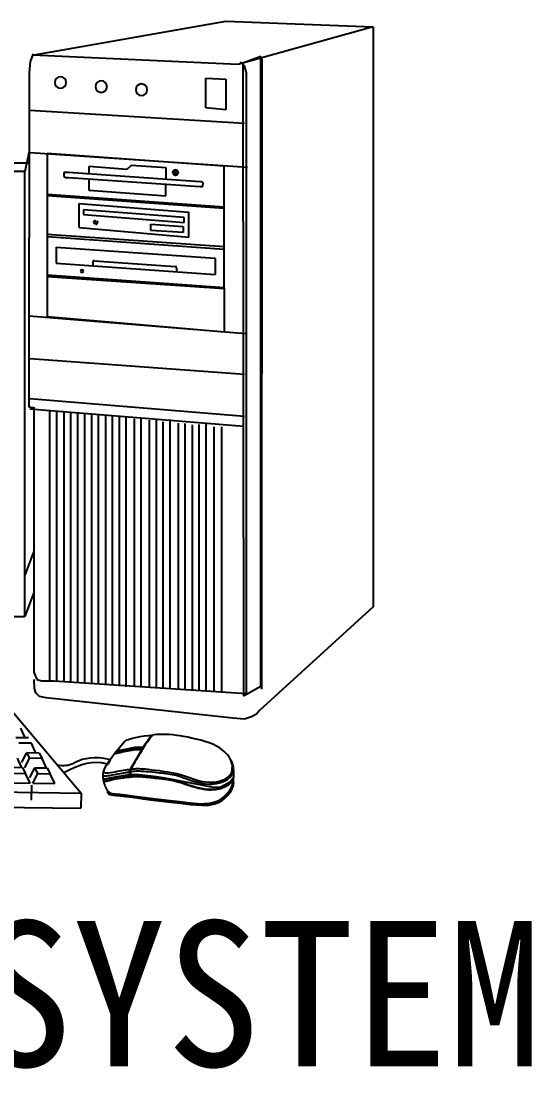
# Model space of a CAD drawing. Header units: millimetres. Extents: x 70 to 2494, y 28 to 562.
# Drawn here: x 268.35 to 278.89, y 258.27 to 280.17 of the extents above; entities that cross this region are included whole.
import ezdxf
from ezdxf.enums import TextEntityAlignment as Align

# ---------------------------------------------------------------- set-up
doc = ezdxf.new("R2010")
doc.units = ezdxf.units.MM
doc.layers.add('1$0$SEN', color=7, linetype='Continuous')
doc.styles.add('일람표$1$전력제어', font='')
doc.styles.get('일람표$1$전력제어').set_extended_font_data('GulimChe')

msp = doc.modelspace()

# ---------------------------------------------------------------- linework, layer by layer
at = {"color": 7}
for p, q in [((268.589, 279.471), (272.577, 280.171)), ((272.577, 280.171), (275.619, 280.052)), ((275.619, 280.052), (272.821, 279.28)), ((275.619, 280.052), (275.619, 268.075)), ((268.599, 279.496), (268.54, 279.34)), ((272.821, 279.28), (268.591, 279.473)), ((268.54, 279.34), (268.517, 279.102)), ((272.962, 279.251), (272.881, 279.325)), ((273.296, 279.444), (272.925, 279.303)), ((272.925, 279.303), (272.94, 266.242)), ((273, 279.102), (272.962, 279.251)), ((273.296, 266.442), (273.296, 279.444)), ((273.319, 279.392), (273.311, 266.375)), ((268.517, 279.102), (268.51, 272.29)), ((273, 266.286), (273, 279.102)), ((272.161, 278.383), (272.161, 278.998)), ((272.161, 278.998), (272.577, 278.976)), ((272.577, 278.976), (272.577, 278.338)), ((272.577, 278.338), (272.161, 278.383)), ((268.525, 278.331), (272.962, 278.063)), ((268.515, 277.479), (268.428, 277.07)), ((268.54, 277.462), (273.022, 277.158)), ((268.888, 277.44), (268.888, 276.572)), ((272.539, 277.18), (268.888, 277.44)), ((268.428, 277.07), (257.953, 277.07)), ((268.516, 277.242), (258.978, 277.242)), ((268.428, 267.878), (268.428, 277.07)), ((269.274, 277.047), (269.23, 277.047)), ((269.23, 277.047), (269.23, 276.995)), ((269.326, 277.047), (269.274, 277.047)), ((271.953, 276.861), (269.326, 277.047)), ((270.536, 277.106), (269.749, 277.173)), ((269.749, 277.173), (269.749, 277.017)), ((270.625, 277.188), (270.536, 277.106)), ((271.345, 277.143), (270.625, 277.188)), ((271.342, 276.904), (271.345, 277.143)), ((272.539, 276.312), (272.539, 277.18)), ((269.23, 276.995), (269.23, 276.965)), ((269.23, 276.965), (269.274, 276.943)), ((269.274, 276.943), (269.326, 276.943)), ((269.326, 276.943), (272.05, 276.757)), ((269.749, 276.914), (269.749, 276.683)), ((272.064, 276.854), (271.953, 276.861)), ((272.109, 276.832), (272.064, 276.854)), ((272.102, 276.757), (272.109, 276.832)), ((269.749, 276.683), (271.337, 276.564)), ((271.337, 276.564), (271.34, 276.806)), ((272.05, 276.757), (272.102, 276.757)), ((268.888, 276.594), (268.888, 275.726)), ((272.539, 276.334), (268.888, 276.594)), ((268.888, 276.572), (272.539, 276.312)), ((269.549, 275.911), (269.549, 276.409)), ((269.549, 276.409), (271.812, 276.229)), ((269.638, 276.274), (269.638, 276.178)), ((271.716, 276.118), (269.638, 276.274)), ((269.638, 276.178), (271.716, 276.015)), ((271.812, 275.712), (271.812, 276.229)), ((272.539, 275.466), (272.539, 276.334)), ((271.026, 275.851), (271.026, 275.977)), ((271.026, 275.977), (271.693, 275.933)), ((271.716, 276.015), (271.716, 276.118)), ((268.888, 275.77), (268.888, 274.902)), ((272.539, 275.511), (268.888, 275.77)), ((271.693, 275.807), (271.026, 275.851)), ((271.693, 275.933), (271.693, 275.807)), ((268.888, 275.726), (272.539, 275.466)), ((269.075, 275.508), (272.358, 275.275)), ((272.539, 274.65), (272.539, 275.511)), ((269.075, 275.175), (272.358, 274.942)), ((269.867, 275.226), (271.529, 275.108)), ((268.888, 274.924), (268.888, 274.071)), ((272.547, 274.665), (268.888, 274.924)), ((268.888, 274.902), (272.539, 274.65)), ((272.547, 273.759), (272.547, 274.665)), ((268.517, 274.086), (272.992, 273.722)), ((268.888, 274.071), (272.547, 273.759)), ((268.54, 273.203), (272.962, 272.884)), ((268.51, 272.29), (268.51, 272.208)), ((268.532, 272.379), (272.962, 272.015)), ((268.51, 272.208), (268.584, 272.193)), ((268.532, 272.164), (272.948, 271.808)), ((268.584, 272.193), (268.614, 272.201)), ((268.614, 272.201), (268.614, 266.732)), ((268.614, 269.229), (268.428, 268.731)), ((268.614, 268.377), (268.428, 267.878)), ((275.619, 268.075), (273.274, 265.938)), ((257.953, 267.878), (268.428, 267.878)), ((268.614, 266.732), (268.673, 266.576)), ((268.629, 266.39), (268.621, 266.576)), ((268.673, 266.576), (268.777, 266.553)), ((268.777, 266.553), (268.903, 266.553)), ((268.903, 266.553), (269.029, 266.553)), ((269.029, 266.553), (273, 266.286)), ((267.825, 266.327), (269.589, 264.231)), ((268.658, 266.301), (268.629, 266.39)), ((272.94, 266.242), (273.296, 266.442)), ((268.732, 266.227), (268.658, 266.301)), ((268.866, 266.197), (268.732, 266.227)), ((272.718, 265.782), (268.866, 266.197)), ((273.274, 265.938), (273.207, 265.863)), ((272.962, 265.759), (272.718, 265.782)), ((273.103, 265.804), (272.962, 265.759)), ((273.207, 265.863), (273.103, 265.804)), ((268.434, 265.374), (268.342, 265.575)), ((271.146, 265.439), (271.098, 265.433)), ((271.202, 265.441), (271.146, 265.439)), ((271.283, 265.443), (271.202, 265.441)), ((271.337, 265.443), (271.283, 265.443)), ((271.4, 265.439), (271.337, 265.443)), ((271.484, 265.432), (271.4, 265.439)), ((268.5, 265.373), (268.24, 265.376)), ((268.563, 265.261), (268.303, 265.264)), ((268.655, 265.059), (268.563, 265.261)), ((270.311, 265.089), (270.475, 265.287)), ((270.475, 265.287), (270.49, 265.3)), ((270.49, 265.3), (270.505, 265.312)), ((270.505, 265.312), (270.523, 265.323)), ((270.523, 265.323), (270.536, 265.329)), ((270.536, 265.329), (270.569, 265.34)), ((270.569, 265.34), (270.603, 265.351)), ((270.603, 265.351), (270.648, 265.363)), ((270.648, 265.363), (270.711, 265.378)), ((270.711, 265.378), (270.806, 265.399)), ((270.806, 265.399), (270.889, 265.413)), ((270.889, 265.413), (270.979, 265.423)), ((270.913, 265.243), (270.897, 265.219)), ((270.92, 265.233), (270.907, 265.212)), ((270.932, 265.271), (270.913, 265.243)), ((270.934, 265.253), (270.92, 265.233)), ((270.948, 265.294), (270.932, 265.271)), ((270.953, 265.28), (270.934, 265.253)), ((270.965, 265.319), (270.948, 265.294)), ((270.97, 265.305), (270.953, 265.28)), ((270.987, 265.348), (270.965, 265.319)), ((270.986, 265.327), (270.97, 265.305)), ((270.979, 265.423), (271.048, 265.428)), ((271.001, 265.348), (270.986, 265.327)), ((271.004, 265.373), (270.987, 265.348)), ((271.016, 265.369), (271.001, 265.348)), ((271.024, 265.398), (271.004, 265.373)), ((271.032, 265.391), (271.016, 265.369)), ((271.048, 265.428), (271.024, 265.398)), ((271.046, 265.407), (271.032, 265.391)), ((271.061, 265.429), (271.046, 265.407)), ((271.098, 265.433), (271.061, 265.429)), ((271.564, 265.422), (271.484, 265.432)), ((271.633, 265.414), (271.564, 265.422)), ((271.702, 265.402), (271.633, 265.414)), ((271.791, 265.384), (271.702, 265.402)), ((271.867, 265.368), (271.791, 265.384)), ((271.967, 265.345), (271.867, 265.368)), ((272.059, 265.323), (271.967, 265.345)), ((272.145, 265.299), (272.059, 265.323)), ((272.232, 265.269), (272.145, 265.299)), ((272.305, 265.243), (272.232, 265.269)), ((272.384, 265.204), (272.305, 265.243)), ((268.364, 264.863), (268.461, 265.062)), ((268.461, 265.062), (268.524, 264.95)), ((268.721, 265.058), (268.461, 265.062)), ((268.721, 265.058), (268.784, 264.946)), ((270.226, 264.976), (270.267, 265.027)), ((270.267, 265.027), (270.302, 265.077)), ((270.319, 265.079), (270.301, 265.059)), ((270.301, 265.059), (270.313, 265.054)), ((270.302, 265.077), (270.344, 265.089)), ((270.329, 265.066), (270.303, 265.059)), ((270.303, 265.059), (270.308, 265.048)), ((270.308, 265.048), (270.355, 265.062)), ((270.385, 265.11), (270.311, 265.089)), ((270.313, 265.054), (270.456, 265.095)), ((270.332, 265.08), (270.319, 265.079)), ((270.363, 265.074), (270.329, 265.066)), ((270.37, 265.091), (270.332, 265.08)), ((270.344, 265.089), (270.385, 265.1)), ((270.355, 265.062), (270.397, 265.073)), ((270.384, 265.08), (270.363, 265.074)), ((270.41, 265.101), (270.37, 265.091)), ((270.415, 265.088), (270.384, 265.08)), ((270.423, 265.118), (270.385, 265.11)), ((270.385, 265.1), (270.424, 265.109)), ((270.397, 265.073), (270.439, 265.083)), ((270.448, 265.109), (270.41, 265.101)), ((270.454, 265.097), (270.415, 265.088)), ((270.456, 265.125), (270.423, 265.118)), ((270.424, 265.109), (270.456, 265.115)), ((270.439, 265.083), (270.477, 265.09)), ((270.496, 265.121), (270.448, 265.109)), ((270.499, 265.107), (270.454, 265.097)), ((270.498, 265.135), (270.456, 265.125)), ((270.456, 265.095), (270.618, 265.125)), ((270.456, 265.115), (270.487, 265.122)), ((270.477, 265.09), (270.515, 265.1)), ((270.487, 265.122), (270.517, 265.129)), ((270.547, 265.13), (270.496, 265.121)), ((270.531, 265.141), (270.498, 265.135)), ((270.533, 265.113), (270.499, 265.107)), ((270.515, 265.1), (270.561, 265.106)), ((270.517, 265.129), (270.547, 265.135)), ((270.564, 265.148), (270.531, 265.141)), ((270.573, 265.122), (270.533, 265.113)), ((270.547, 265.135), (270.58, 265.141)), ((270.589, 265.137), (270.547, 265.13)), ((270.561, 265.106), (270.597, 265.113)), ((270.597, 265.155), (270.564, 265.148)), ((270.612, 265.129), (270.573, 265.122)), ((270.58, 265.141), (270.618, 265.148)), ((270.619, 265.143), (270.589, 265.137)), ((270.628, 265.161), (270.597, 265.155)), ((270.597, 265.113), (270.637, 265.121)), ((270.645, 265.133), (270.612, 265.129)), ((270.618, 265.148), (270.656, 265.154)), ((270.618, 265.125), (270.7, 265.133)), ((270.67, 265.15), (270.619, 265.143)), ((270.667, 265.166), (270.628, 265.161)), ((270.637, 265.121), (270.673, 265.125)), ((270.677, 265.137), (270.645, 265.133)), ((270.656, 265.154), (270.695, 265.158)), ((270.701, 265.17), (270.667, 265.166)), ((270.862, 265.165), (270.67, 264.839)), ((270.705, 265.154), (270.67, 265.15)), ((270.673, 265.125), (270.704, 265.129)), ((270.706, 265.139), (270.677, 265.137)), ((270.695, 265.158), (270.729, 265.162)), ((270.7, 265.133), (270.779, 265.136)), ((270.739, 265.174), (270.701, 265.17)), ((270.704, 265.129), (270.738, 265.131)), ((270.745, 265.157), (270.705, 265.154)), ((270.738, 265.141), (270.706, 265.139)), ((270.729, 265.162), (270.766, 265.165)), ((270.775, 265.142), (270.738, 265.141)), ((270.738, 265.131), (270.772, 265.131)), ((270.77, 265.176), (270.739, 265.174)), ((270.789, 265.159), (270.745, 265.157)), ((270.766, 265.165), (270.8, 265.166)), ((270.799, 265.177), (270.77, 265.176)), ((270.781, 265.009), (270.771, 264.992)), ((270.772, 265.131), (270.803, 265.129)), ((270.803, 265.141), (270.775, 265.142)), ((270.779, 265.136), (270.803, 265.137)), ((270.792, 265.027), (270.781, 265.009)), ((270.819, 265.16), (270.789, 265.159)), ((270.806, 265.049), (270.792, 265.027)), ((270.832, 265.176), (270.799, 265.177)), ((270.8, 265.166), (270.834, 265.166)), ((270.818, 265.162), (270.803, 265.141)), ((270.803, 265.137), (270.819, 265.16)), ((270.803, 265.129), (270.821, 265.151)), ((270.817, 265.067), (270.806, 265.049)), ((270.826, 265.084), (270.817, 265.067)), ((270.821, 265.151), (270.818, 265.162)), ((270.836, 265.101), (270.826, 265.084)), ((270.855, 265.177), (270.832, 265.176)), ((270.834, 265.166), (270.862, 265.165)), ((270.846, 265.117), (270.836, 265.101)), ((270.857, 265.135), (270.846, 265.117)), ((270.869, 265.176), (270.855, 265.177)), ((270.865, 265.149), (270.857, 265.135)), ((270.874, 265.163), (270.865, 265.149)), ((270.881, 265.198), (270.869, 265.176)), ((270.886, 265.181), (270.874, 265.163)), ((270.897, 265.219), (270.881, 265.198)), ((270.898, 265.199), (270.886, 265.181)), ((270.907, 265.212), (270.898, 265.199)), ((272.438, 265.171), (272.384, 265.204)), ((272.497, 265.132), (272.438, 265.171)), ((272.542, 265.092), (272.497, 265.132)), ((272.579, 265.056), (272.542, 265.092)), ((272.616, 265.017), (272.579, 265.056)), ((272.651, 264.968), (272.616, 265.017)), ((268.366, 264.752), (268.274, 264.953)), ((268.427, 264.751), (268.524, 264.95)), ((268.784, 264.946), (268.524, 264.95)), ((268.876, 264.745), (268.784, 264.946)), ((269.514, 264.887), (269.437, 264.851)), ((269.46, 264.764), (269.604, 264.82)), ((269.614, 264.923), (269.514, 264.887)), ((269.604, 264.82), (269.711, 264.85)), ((269.688, 264.938), (269.614, 264.923)), ((269.784, 264.951), (269.688, 264.938)), ((269.711, 264.85), (269.802, 264.861)), ((269.864, 264.957), (269.784, 264.951)), ((269.802, 264.861), (269.914, 264.868)), ((269.965, 264.957), (269.864, 264.957)), ((269.914, 264.868), (270.001, 264.861)), ((270.064, 264.947), (269.965, 264.957)), ((270.001, 264.861), (270.105, 264.842)), ((270.197, 264.916), (270.064, 264.947)), ((270.079, 264.746), (270.116, 264.807)), ((270.105, 264.842), (270.146, 264.827)), ((270.116, 264.807), (270.154, 264.87)), ((270.146, 264.827), (270.197, 264.916)), ((270.154, 264.87), (270.189, 264.924)), ((270.189, 264.924), (270.226, 264.976)), ((270.646, 264.795), (270.632, 264.77)), ((270.658, 264.817), (270.646, 264.795)), ((270.656, 264.795), (270.646, 264.776)), ((270.665, 264.81), (270.656, 264.795)), ((270.67, 264.839), (270.658, 264.817)), ((270.673, 264.827), (270.665, 264.81)), ((270.682, 264.841), (270.673, 264.827)), ((270.691, 264.858), (270.682, 264.841)), ((270.699, 264.874), (270.691, 264.858)), ((270.708, 264.888), (270.699, 264.874)), ((270.72, 264.905), (270.708, 264.888)), ((270.73, 264.924), (270.72, 264.905)), ((270.742, 264.943), (270.73, 264.924)), ((270.752, 264.961), (270.742, 264.943)), ((270.761, 264.977), (270.752, 264.961)), ((270.771, 264.992), (270.761, 264.977)), ((272.678, 264.914), (272.651, 264.968)), ((272.699, 264.851), (272.678, 264.914)), ((272.693, 264.884), (272.679, 264.918)), ((272.697, 264.885), (272.685, 264.914)), ((272.704, 264.853), (272.693, 264.884)), ((272.713, 264.842), (272.697, 264.885)), ((272.711, 264.788), (272.699, 264.851)), ((272.714, 264.82), (272.704, 264.853)), ((272.71, 264.737), (272.711, 264.788)), ((272.725, 264.803), (272.713, 264.842)), ((272.72, 264.786), (272.714, 264.82)), ((272.724, 264.758), (272.72, 264.786)), ((272.732, 264.766), (272.725, 264.803)), ((268.38, 264.752), (267.408, 264.765)), ((267.674, 264.65), (268.443, 264.639)), ((268.38, 264.752), (268.443, 264.639)), ((268.535, 264.438), (268.443, 264.639)), ((268.533, 264.549), (268.63, 264.748)), ((268.596, 264.437), (268.693, 264.636)), ((268.63, 264.748), (268.693, 264.636)), ((268.89, 264.745), (268.63, 264.748)), ((268.693, 264.636), (268.953, 264.632)), ((268.89, 264.745), (268.953, 264.632)), ((269.045, 264.431), (268.953, 264.632)), ((269.249, 264.667), (269.332, 264.703)), ((269.332, 264.703), (269.46, 264.764)), ((270.039, 264.607), (270.038, 264.584)), ((270.038, 264.584), (270.039, 264.561)), ((270.041, 264.633), (270.039, 264.622)), ((270.041, 264.629), (270.039, 264.607)), ((270.039, 264.622), (270.039, 264.613)), ((270.039, 264.613), (270.046, 264.602)), ((270.046, 264.654), (270.041, 264.629)), ((270.043, 264.646), (270.041, 264.633)), ((270.046, 264.658), (270.043, 264.646)), ((270.054, 264.677), (270.046, 264.654)), ((270.046, 264.602), (270.053, 264.595)), ((270.05, 264.67), (270.079, 264.746)), ((270.055, 264.659), (270.05, 264.67)), ((270.053, 264.595), (270.069, 264.588)), ((270.07, 264.65), (270.055, 264.659)), ((270.069, 264.588), (270.091, 264.586)), ((270.091, 264.646), (270.07, 264.65)), ((270.118, 264.644), (270.091, 264.646)), ((270.091, 264.586), (270.115, 264.587)), ((270.115, 264.587), (270.148, 264.592)), ((270.149, 264.646), (270.118, 264.644)), ((270.148, 264.592), (270.185, 264.598)), ((270.194, 264.652), (270.149, 264.646)), ((270.185, 264.598), (270.23, 264.607)), ((270.242, 264.66), (270.194, 264.652)), ((270.23, 264.607), (270.275, 264.615)), ((270.289, 264.667), (270.242, 264.66)), ((270.275, 264.615), (270.317, 264.623)), ((270.538, 264.603), (270.285, 264.562)), ((270.336, 264.675), (270.289, 264.667)), ((270.317, 264.623), (270.356, 264.63)), ((270.378, 264.682), (270.336, 264.675)), ((270.356, 264.63), (270.395, 264.636)), ((270.421, 264.689), (270.378, 264.682)), ((270.395, 264.636), (270.435, 264.642)), ((270.466, 264.697), (270.421, 264.689)), ((270.435, 264.642), (270.47, 264.649)), ((270.504, 264.704), (270.466, 264.697)), ((270.468, 264.561), (270.505, 264.565)), ((270.47, 264.649), (270.501, 264.656)), ((270.501, 264.656), (270.522, 264.659)), ((270.537, 264.71), (270.504, 264.704)), ((270.505, 264.565), (270.526, 264.567)), ((270.522, 264.659), (270.542, 264.663)), ((270.526, 264.567), (270.544, 264.569)), ((270.57, 264.715), (270.537, 264.71)), ((270.729, 264.613), (270.538, 264.603)), ((270.542, 264.663), (270.562, 264.666)), ((270.544, 264.569), (270.561, 264.571)), ((270.56, 264.561), (270.589, 264.563)), ((270.561, 264.571), (270.581, 264.573)), ((270.562, 264.666), (270.577, 264.669)), ((270.606, 264.72), (270.57, 264.715)), ((270.577, 264.669), (270.592, 264.67)), ((270.581, 264.573), (270.605, 264.574)), ((270.589, 264.563), (270.615, 264.566)), ((270.592, 264.676), (270.593, 264.692)), ((270.592, 264.67), (270.593, 264.681)), ((270.593, 264.659), (270.592, 264.676)), ((270.593, 264.692), (270.599, 264.709)), ((270.593, 264.681), (270.595, 264.691)), ((270.594, 264.641), (270.593, 264.659)), ((270.596, 264.623), (270.594, 264.641)), ((270.595, 264.691), (270.598, 264.701)), ((270.601, 264.595), (270.596, 264.623)), ((270.598, 264.701), (270.609, 264.726)), ((270.599, 264.709), (270.609, 264.727)), ((270.605, 264.574), (270.601, 264.595)), ((270.607, 264.687), (270.605, 264.673)), ((270.605, 264.673), (270.666, 264.683)), ((270.61, 264.729), (270.606, 264.72)), ((270.607, 264.684), (270.606, 264.668)), ((270.606, 264.668), (270.606, 264.656)), ((270.606, 264.656), (270.607, 264.637)), ((270.612, 264.702), (270.607, 264.684)), ((270.611, 264.701), (270.607, 264.687)), ((270.607, 264.637), (270.61, 264.614)), ((270.618, 264.744), (270.61, 264.729)), ((270.61, 264.614), (270.614, 264.592)), ((270.614, 264.713), (270.611, 264.701)), ((270.617, 264.718), (270.612, 264.702)), ((270.614, 264.592), (270.618, 264.573)), ((270.615, 264.566), (270.646, 264.568)), ((270.632, 264.77), (270.618, 264.744)), ((270.627, 264.741), (270.618, 264.724)), ((270.618, 264.724), (270.648, 264.73)), ((270.618, 264.573), (270.634, 264.575)), ((270.636, 264.757), (270.627, 264.741)), ((270.634, 264.575), (270.653, 264.578)), ((270.646, 264.776), (270.636, 264.757)), ((270.646, 264.568), (270.676, 264.571)), ((270.648, 264.73), (270.68, 264.734)), ((270.653, 264.578), (270.672, 264.579)), ((270.666, 264.683), (270.699, 264.687)), ((270.672, 264.579), (270.689, 264.58)), ((270.676, 264.571), (270.704, 264.573)), ((270.68, 264.734), (270.703, 264.736)), ((270.689, 264.58), (270.707, 264.582)), ((270.699, 264.687), (270.73, 264.688)), ((270.703, 264.736), (270.726, 264.737)), ((270.704, 264.573), (270.729, 264.575)), ((270.707, 264.582), (270.723, 264.583)), ((270.723, 264.583), (270.75, 264.583)), ((270.726, 264.737), (270.756, 264.738)), ((271.144, 264.568), (270.729, 264.613)), ((270.729, 264.575), (270.75, 264.574)), ((270.73, 264.688), (270.768, 264.689)), ((270.75, 264.583), (270.804, 264.581)), ((270.75, 264.574), (270.774, 264.575)), ((270.756, 264.738), (270.787, 264.737)), ((270.768, 264.689), (270.797, 264.688)), ((270.774, 264.575), (270.798, 264.574)), ((270.787, 264.737), (270.815, 264.735)), ((270.797, 264.688), (270.825, 264.686)), ((270.798, 264.574), (270.816, 264.573)), ((270.804, 264.581), (270.863, 264.578)), ((270.815, 264.735), (270.843, 264.734)), ((270.816, 264.573), (270.831, 264.572)), ((270.825, 264.686), (270.883, 264.684)), ((270.831, 264.572), (270.848, 264.571)), ((270.843, 264.734), (270.867, 264.732)), ((270.848, 264.571), (270.865, 264.57)), ((270.863, 264.578), (270.917, 264.575)), ((270.865, 264.57), (270.884, 264.568)), ((270.867, 264.732), (270.911, 264.73)), ((270.883, 264.684), (270.929, 264.68)), ((270.884, 264.568), (270.904, 264.567)), ((270.904, 264.567), (270.924, 264.564)), ((270.911, 264.73), (270.969, 264.725)), ((270.917, 264.575), (270.978, 264.569)), ((270.924, 264.564), (270.941, 264.563)), ((270.929, 264.68), (270.992, 264.676)), ((270.941, 264.563), (270.959, 264.561)), ((270.969, 264.725), (271.041, 264.714)), ((270.978, 264.569), (271.023, 264.563)), ((270.992, 264.676), (271.052, 264.669)), ((271.023, 264.563), (271.07, 264.558)), ((271.041, 264.714), (271.119, 264.706)), ((271.052, 264.669), (271.11, 264.662)), ((271.11, 264.662), (271.162, 264.657)), ((271.119, 264.706), (271.209, 264.695)), ((271.36, 264.536), (271.144, 264.568)), ((271.162, 264.657), (271.209, 264.651)), ((271.209, 264.695), (271.299, 264.68)), ((271.209, 264.651), (271.24, 264.648)), ((271.24, 264.648), (271.337, 264.633)), ((271.299, 264.68), (271.375, 264.668)), ((271.337, 264.633), (271.43, 264.62)), ((271.375, 264.668), (271.451, 264.657)), ((271.43, 264.62), (271.511, 264.606)), ((271.451, 264.657), (271.521, 264.645)), ((271.509, 264.607), (271.574, 264.592)), ((271.521, 264.645), (271.591, 264.628)), ((271.574, 264.592), (271.64, 264.572)), ((271.591, 264.628), (271.663, 264.607)), ((271.64, 264.572), (271.691, 264.555)), ((271.663, 264.607), (271.763, 264.575)), ((271.763, 264.575), (271.844, 264.544)), ((272.595, 264.544), (272.62, 264.563)), ((272.617, 264.522), (272.664, 264.563)), ((272.62, 264.563), (272.645, 264.585)), ((272.645, 264.585), (272.665, 264.608)), ((272.664, 264.563), (272.69, 264.597)), ((272.665, 264.608), (272.68, 264.63)), ((272.68, 264.63), (272.691, 264.652)), ((272.69, 264.597), (272.705, 264.627)), ((272.691, 264.652), (272.701, 264.679)), ((272.701, 264.679), (272.708, 264.707)), ((272.705, 264.627), (272.714, 264.652)), ((272.708, 264.707), (272.71, 264.737)), ((272.714, 264.652), (272.72, 264.679)), ((272.72, 264.679), (272.724, 264.708)), ((272.725, 264.735), (272.724, 264.758)), ((272.724, 264.708), (272.725, 264.735)), ((272.737, 264.72), (272.732, 264.766)), ((272.736, 264.551), (272.739, 264.571)), ((272.739, 264.681), (272.737, 264.72)), ((272.742, 264.634), (272.739, 264.681)), ((272.739, 264.571), (272.741, 264.591)), ((272.741, 264.591), (272.742, 264.634)), ((257.363, 264.398), (269.589, 264.231)), ((267.577, 264.451), (268.535, 264.438)), ((268.563, 264.398), (268.559, 264.085)), ((268.596, 264.437), (269.045, 264.431)), ((270.039, 264.561), (270.04, 264.544)), ((270.04, 264.544), (270.046, 264.523)), ((270.069, 264.52), (270.043, 264.534)), ((270.043, 264.534), (270.046, 264.51)), ((270.044, 264.532), (270.047, 264.504)), ((270.046, 264.523), (270.053, 264.51)), ((270.046, 264.51), (270.055, 264.495)), ((270.047, 264.504), (270.054, 264.475)), ((270.053, 264.51), (270.06, 264.502)), ((270.054, 264.475), (270.059, 264.449)), ((270.055, 264.495), (270.065, 264.486)), ((270.059, 264.449), (270.068, 264.421)), ((270.06, 264.502), (270.07, 264.495)), ((270.065, 264.486), (270.078, 264.481)), ((270.068, 264.421), (270.077, 264.396)), ((270.285, 264.562), (270.069, 264.52)), ((270.07, 264.495), (270.079, 264.492)), ((270.077, 264.396), (270.086, 264.37)), ((270.078, 264.481), (270.09, 264.48)), ((270.079, 264.492), (270.094, 264.489)), ((270.086, 264.37), (270.099, 264.338)), ((270.09, 264.48), (270.102, 264.48)), ((270.094, 264.489), (270.116, 264.49)), ((270.102, 264.48), (270.112, 264.48)), ((270.112, 264.48), (270.125, 264.482)), ((270.116, 264.49), (270.15, 264.5)), ((270.125, 264.482), (270.139, 264.487)), ((270.139, 264.487), (270.154, 264.49)), ((270.15, 264.5), (270.186, 264.509)), ((270.154, 264.49), (270.173, 264.495)), ((270.173, 264.495), (270.195, 264.501)), ((270.186, 264.509), (270.231, 264.52)), ((270.195, 264.501), (270.214, 264.506)), ((270.214, 264.506), (270.235, 264.512)), ((270.231, 264.52), (270.276, 264.529)), ((270.235, 264.512), (270.255, 264.516)), ((270.255, 264.516), (270.27, 264.52)), ((270.27, 264.52), (270.285, 264.523)), ((270.276, 264.529), (270.311, 264.536)), ((270.285, 264.523), (270.302, 264.526)), ((270.302, 264.526), (270.325, 264.53)), ((270.311, 264.536), (270.349, 264.542)), ((270.325, 264.53), (270.352, 264.534)), ((270.349, 264.542), (270.391, 264.55)), ((270.352, 264.534), (270.379, 264.537)), ((270.379, 264.537), (270.409, 264.543)), ((270.391, 264.55), (270.431, 264.555)), ((270.409, 264.543), (270.437, 264.547)), ((270.431, 264.555), (270.468, 264.561)), ((270.437, 264.547), (270.467, 264.55)), ((270.467, 264.55), (270.498, 264.554)), ((270.498, 264.554), (270.531, 264.558)), ((270.531, 264.558), (270.56, 264.561)), ((270.959, 264.561), (270.982, 264.558)), ((270.982, 264.558), (271.005, 264.556)), ((271.005, 264.556), (271.026, 264.554)), ((271.026, 264.554), (271.05, 264.552)), ((271.05, 264.552), (271.075, 264.549)), ((271.07, 264.558), (271.119, 264.552)), ((271.075, 264.549), (271.098, 264.546)), ((271.098, 264.546), (271.119, 264.543)), ((271.119, 264.552), (271.159, 264.547)), ((271.119, 264.543), (271.149, 264.54)), ((271.149, 264.54), (271.169, 264.537)), ((271.159, 264.547), (271.212, 264.539)), ((271.169, 264.537), (271.197, 264.535)), ((271.197, 264.535), (271.222, 264.53)), ((271.212, 264.539), (271.258, 264.534)), ((271.222, 264.53), (271.253, 264.527)), ((271.253, 264.527), (271.283, 264.523)), ((271.258, 264.534), (271.314, 264.526)), ((271.283, 264.523), (271.312, 264.519)), ((271.312, 264.519), (271.334, 264.517)), ((271.314, 264.526), (271.398, 264.515)), ((271.334, 264.517), (271.356, 264.513)), ((271.356, 264.513), (271.384, 264.509)), ((272.324, 264.344), (271.36, 264.536)), ((271.384, 264.509), (271.409, 264.505)), ((271.398, 264.515), (271.485, 264.5)), ((271.409, 264.505), (271.438, 264.5)), ((271.438, 264.5), (271.462, 264.496)), ((271.462, 264.496), (271.486, 264.491)), ((271.485, 264.5), (271.56, 264.481)), ((271.486, 264.491), (271.509, 264.484)), ((271.509, 264.484), (271.529, 264.48)), ((271.529, 264.48), (271.547, 264.475)), ((271.547, 264.475), (271.564, 264.471)), ((271.56, 264.481), (271.63, 264.462)), ((271.564, 264.471), (271.582, 264.467)), ((271.582, 264.467), (271.598, 264.462)), ((271.598, 264.462), (271.613, 264.459)), ((271.613, 264.459), (271.63, 264.454)), ((271.63, 264.462), (271.704, 264.437)), ((271.63, 264.454), (271.647, 264.449)), ((271.647, 264.449), (271.661, 264.443)), ((271.661, 264.443), (271.682, 264.436)), ((271.682, 264.436), (271.703, 264.429)), ((271.691, 264.555), (271.75, 264.534)), ((271.703, 264.429), (271.724, 264.422)), ((271.704, 264.437), (271.759, 264.42)), ((271.724, 264.422), (271.753, 264.412)), ((271.75, 264.534), (271.86, 264.494)), ((271.753, 264.412), (271.776, 264.405)), ((271.759, 264.42), (271.807, 264.403)), ((271.776, 264.405), (271.808, 264.392)), ((271.807, 264.403), (271.858, 264.388)), ((271.808, 264.392), (271.845, 264.381)), ((271.844, 264.544), (271.924, 264.517)), ((271.845, 264.381), (271.887, 264.369)), ((271.858, 264.388), (271.904, 264.374)), ((271.86, 264.494), (271.956, 264.465)), ((271.887, 264.369), (271.926, 264.358)), ((271.904, 264.374), (271.942, 264.363)), ((271.924, 264.517), (272.002, 264.494)), ((271.926, 264.358), (271.97, 264.347)), ((271.942, 264.363), (271.966, 264.357)), ((271.956, 264.465), (272.072, 264.435)), ((271.966, 264.357), (272.032, 264.34)), ((271.97, 264.347), (272.009, 264.336)), ((272.002, 264.494), (272.096, 264.471)), ((272.072, 264.435), (272.155, 264.421)), ((272.096, 264.471), (272.166, 264.463)), ((272.155, 264.421), (272.228, 264.417)), ((272.166, 264.463), (272.249, 264.456)), ((272.228, 264.417), (272.282, 264.419)), ((272.249, 264.456), (272.335, 264.458)), ((272.282, 264.419), (272.33, 264.422)), ((272.474, 264.356), (272.324, 264.344)), ((272.33, 264.422), (272.384, 264.431)), ((272.335, 264.458), (272.419, 264.472)), ((272.384, 264.431), (272.443, 264.443)), ((272.419, 264.472), (272.483, 264.489)), ((272.443, 264.442), (272.492, 264.456)), ((272.465, 264.337), (272.495, 264.346)), ((272.676, 264.463), (272.474, 264.356)), ((272.483, 264.489), (272.539, 264.512)), ((272.492, 264.456), (272.526, 264.47)), ((272.495, 264.346), (272.525, 264.358)), ((272.504, 264.34), (272.536, 264.352)), ((272.525, 264.358), (272.556, 264.372)), ((272.526, 264.47), (272.558, 264.486)), ((272.536, 264.352), (272.569, 264.366)), ((272.539, 264.512), (272.57, 264.529)), ((272.556, 264.372), (272.585, 264.385)), ((272.558, 264.486), (272.584, 264.499)), ((272.569, 264.366), (272.598, 264.381)), ((272.57, 264.529), (272.595, 264.544)), ((272.584, 264.499), (272.617, 264.522)), ((272.585, 264.385), (272.616, 264.403)), ((272.598, 264.381), (272.619, 264.395)), ((272.616, 264.403), (272.637, 264.417)), ((272.619, 264.395), (272.643, 264.41)), ((272.637, 264.417), (272.674, 264.443)), ((272.643, 264.41), (272.668, 264.428)), ((272.668, 264.428), (272.689, 264.444)), ((272.674, 264.443), (272.695, 264.463)), ((272.737, 264.555), (272.676, 264.463)), ((272.682, 264.329), (272.698, 264.362)), ((272.689, 264.444), (272.708, 264.463)), ((272.695, 264.463), (272.707, 264.477)), ((272.698, 264.362), (272.715, 264.404)), ((272.707, 264.477), (272.717, 264.493)), ((272.708, 264.463), (272.72, 264.487)), ((272.71, 264.329), (272.726, 264.37)), ((272.715, 264.404), (272.723, 264.439)), ((272.717, 264.493), (272.723, 264.506)), ((272.72, 264.487), (272.73, 264.51)), ((272.723, 264.506), (272.731, 264.527)), ((272.723, 264.439), (272.731, 264.479)), ((272.736, 264.483), (272.724, 264.526)), ((272.726, 264.37), (272.734, 264.405)), ((272.73, 264.51), (272.736, 264.534)), ((272.731, 264.527), (272.736, 264.551)), ((272.731, 264.479), (272.735, 264.52)), ((272.734, 264.405), (272.739, 264.445)), ((272.735, 264.52), (272.737, 264.559)), ((272.736, 264.534), (272.737, 264.555)), ((272.739, 264.445), (272.736, 264.483)), ((269.589, 264.231), (269.585, 263.918)), ((270.099, 264.338), (270.127, 264.288)), ((270.127, 264.288), (270.147, 264.263)), ((270.136, 264.276), (270.135, 264.248)), ((270.135, 264.248), (270.142, 264.232)), ((270.142, 264.232), (270.157, 264.217)), ((270.147, 264.263), (270.172, 264.244)), ((270.157, 264.217), (270.182, 264.204)), ((270.172, 264.244), (270.205, 264.23)), ((270.182, 264.204), (270.216, 264.197)), ((270.205, 264.23), (270.23, 264.225)), ((270.216, 264.197), (270.258, 264.19)), ((270.23, 264.225), (270.3, 264.216)), ((270.258, 264.19), (270.311, 264.182)), ((270.3, 264.216), (270.387, 264.207)), ((270.311, 264.182), (270.398, 264.174)), ((270.387, 264.207), (270.506, 264.196)), ((270.398, 264.174), (270.517, 264.162)), ((270.506, 264.196), (270.639, 264.178)), ((270.517, 264.162), (270.65, 264.145)), ((270.639, 264.178), (270.857, 264.147)), ((270.65, 264.145), (270.869, 264.113)), ((270.857, 264.147), (271.014, 264.126)), ((271.014, 264.126), (271.192, 264.108)), ((272.009, 264.336), (272.053, 264.327)), ((272.032, 264.34), (272.102, 264.327)), ((272.053, 264.327), (272.09, 264.318)), ((272.09, 264.318), (272.121, 264.313)), ((272.102, 264.327), (272.167, 264.316)), ((272.121, 264.313), (272.154, 264.308)), ((272.154, 264.308), (272.191, 264.303)), ((272.167, 264.316), (272.225, 264.312)), ((272.191, 264.303), (272.229, 264.302)), ((272.225, 264.312), (272.286, 264.312)), ((272.229, 264.302), (272.271, 264.302)), ((272.271, 264.302), (272.315, 264.304)), ((272.286, 264.312), (272.339, 264.315)), ((272.315, 264.304), (272.366, 264.308)), ((272.339, 264.315), (272.405, 264.324)), ((272.366, 264.308), (272.406, 264.314)), ((272.405, 264.324), (272.434, 264.33)), ((272.406, 264.314), (272.437, 264.32)), ((272.434, 264.33), (272.465, 264.337)), ((272.437, 264.32), (272.472, 264.329)), ((272.472, 264.329), (272.504, 264.34)), ((272.487, 264.114), (272.537, 264.153)), ((272.537, 264.153), (272.59, 264.208)), ((272.548, 264.119), (272.602, 264.175)), ((272.59, 264.208), (272.661, 264.293)), ((272.602, 264.175), (272.671, 264.259)), ((272.661, 264.293), (272.682, 264.329)), ((272.671, 264.259), (272.692, 264.295)), ((272.692, 264.295), (272.71, 264.329)), ((257.359, 264.085), (269.585, 263.918)), ((270.869, 264.113), (271.024, 264.092)), ((271.024, 264.092), (271.203, 264.074)), ((271.192, 264.108), (271.429, 264.08)), ((271.203, 264.074), (271.44, 264.046)), ((271.429, 264.08), (271.63, 264.057)), ((271.44, 264.046), (271.641, 264.024)), ((271.63, 264.057), (271.831, 264.032)), ((271.641, 264.024), (271.841, 263.998)), ((271.831, 264.032), (272.068, 264.013)), ((271.841, 263.998), (272.078, 263.979)), ((272.068, 264.013), (272.137, 264.014)), ((272.078, 263.979), (272.149, 263.98)), ((272.137, 264.014), (272.206, 264.017)), ((272.149, 263.98), (272.217, 263.983)), ((272.206, 264.017), (272.274, 264.028)), ((272.217, 263.983), (272.285, 263.994)), ((272.274, 264.028), (272.331, 264.042)), ((272.285, 263.994), (272.342, 264.009)), ((272.331, 264.042), (272.412, 264.071)), ((272.342, 264.009), (272.423, 264.038)), ((272.412, 264.071), (272.487, 264.114)), ((272.423, 264.038), (272.498, 264.08)), ((272.498, 264.08), (272.548, 264.119))]:
    msp.add_line(p, q, dxfattribs=at)
at = {"color": 3}
for p, q in [((271.479, 277.055), (271.478, 277.052)), ((271.478, 277.052), (271.478, 277.048)), ((271.478, 277.048), (271.478, 277.045)), ((271.48, 277.058), (271.479, 277.055)), ((271.481, 277.061), (271.48, 277.058)), ((271.482, 277.065), (271.481, 277.061)), ((271.483, 277.068), (271.482, 277.065)), ((271.485, 277.071), (271.483, 277.068)), ((271.487, 277.073), (271.485, 277.071)), ((271.489, 277.076), (271.487, 277.073)), ((271.491, 277.079), (271.489, 277.076)), ((271.493, 277.081), (271.491, 277.079)), ((271.496, 277.084), (271.493, 277.081)), ((271.499, 277.086), (271.496, 277.084)), ((271.502, 277.088), (271.499, 277.086)), ((271.505, 277.09), (271.502, 277.088)), ((271.508, 277.092), (271.505, 277.09)), ((271.511, 277.093), (271.508, 277.092)), ((271.515, 277.095), (271.511, 277.093)), ((271.518, 277.096), (271.515, 277.095)), ((271.522, 277.097), (271.518, 277.096)), ((271.525, 277.098), (271.522, 277.097)), ((271.529, 277.098), (271.525, 277.098)), ((271.533, 277.099), (271.529, 277.098)), ((271.537, 277.099), (271.533, 277.099)), ((271.54, 277.099), (271.537, 277.099)), ((271.544, 277.098), (271.54, 277.099)), ((271.548, 277.098), (271.544, 277.098)), ((271.552, 277.097), (271.548, 277.098)), ((271.555, 277.096), (271.552, 277.097)), ((271.559, 277.095), (271.555, 277.096)), ((271.562, 277.094), (271.559, 277.095)), ((271.566, 277.093), (271.562, 277.094)), ((271.569, 277.091), (271.566, 277.093)), ((271.572, 277.089), (271.569, 277.091)), ((271.575, 277.087), (271.572, 277.089)), ((271.578, 277.085), (271.575, 277.087)), ((271.581, 277.083), (271.578, 277.085)), ((271.583, 277.08), (271.581, 277.083)), ((271.585, 277.078), (271.583, 277.08)), ((271.588, 277.075), (271.585, 277.078)), ((271.589, 277.072), (271.588, 277.075)), ((271.591, 277.069), (271.589, 277.072)), ((271.593, 277.066), (271.591, 277.069)), ((271.594, 277.063), (271.593, 277.066)), ((271.595, 277.06), (271.594, 277.063)), ((271.596, 277.057), (271.595, 277.06)), ((271.596, 277.053), (271.596, 277.057)), ((271.597, 277.05), (271.596, 277.053)), ((271.597, 277.047), (271.597, 277.05)), ((271.597, 277.043), (271.597, 277.047)), ((271.478, 277.045), (271.478, 277.042)), ((271.478, 277.042), (271.479, 277.039)), ((271.479, 277.039), (271.48, 277.035)), ((271.48, 277.035), (271.481, 277.032)), ((271.481, 277.032), (271.482, 277.029)), ((271.482, 277.029), (271.483, 277.026)), ((271.483, 277.026), (271.485, 277.023)), ((271.485, 277.023), (271.487, 277.02)), ((271.487, 277.02), (271.489, 277.017)), ((271.489, 277.017), (271.491, 277.015)), ((271.491, 277.015), (271.493, 277.012)), ((271.493, 277.012), (271.496, 277.01)), ((271.496, 277.01), (271.499, 277.007)), ((271.499, 277.007), (271.502, 277.005)), ((271.502, 277.005), (271.505, 277.003)), ((271.505, 277.003), (271.508, 277.002)), ((271.508, 277.002), (271.511, 277)), ((271.511, 277), (271.515, 276.999)), ((271.515, 276.999), (271.518, 276.998)), ((271.518, 276.998), (271.522, 276.997)), ((271.522, 276.997), (271.525, 276.996)), ((271.525, 276.996), (271.529, 276.995)), ((271.529, 276.995), (271.533, 276.995)), ((271.533, 276.995), (271.537, 276.995)), ((271.537, 276.995), (271.54, 276.995)), ((271.54, 276.995), (271.544, 276.995)), ((271.544, 276.995), (271.548, 276.996)), ((271.548, 276.996), (271.552, 276.996)), ((271.552, 276.996), (271.555, 276.997)), ((271.555, 276.997), (271.559, 276.998)), ((271.559, 276.998), (271.562, 276.999)), ((271.562, 276.999), (271.566, 277.001)), ((271.566, 277.001), (271.569, 277.003)), ((271.569, 277.003), (271.572, 277.004)), ((271.572, 277.004), (271.575, 277.006)), ((271.575, 277.006), (271.578, 277.009)), ((271.578, 277.009), (271.581, 277.011)), ((271.581, 277.011), (271.583, 277.013)), ((271.583, 277.013), (271.585, 277.016)), ((271.585, 277.016), (271.588, 277.019)), ((271.588, 277.019), (271.589, 277.021)), ((271.589, 277.021), (271.591, 277.024)), ((271.591, 277.024), (271.593, 277.027)), ((271.593, 277.027), (271.594, 277.031)), ((271.594, 277.031), (271.595, 277.034)), ((271.595, 277.034), (271.596, 277.037)), ((271.596, 277.04), (271.597, 277.043)), ((271.596, 277.037), (271.596, 277.04)), ((269.894, 275.973), (269.897, 275.975)), ((269.897, 275.975), (269.901, 275.976)), ((269.901, 275.976), (269.904, 275.978)), ((269.904, 275.978), (269.907, 275.979)), ((269.907, 275.979), (269.91, 275.981)), ((269.91, 275.981), (269.913, 275.984)), ((269.913, 275.984), (269.916, 275.986)), ((269.916, 275.986), (269.918, 275.988)), ((269.918, 275.988), (269.92, 275.991)), ((269.92, 275.991), (269.923, 275.994)), ((269.923, 275.994), (269.924, 275.996)), ((269.924, 275.996), (269.926, 275.999)), ((269.926, 275.999), (269.928, 276.002)), ((269.929, 276.038), (269.928, 276.041)), ((269.928, 276.002), (269.929, 276.006)), ((269.93, 276.035), (269.929, 276.038)), ((269.929, 276.006), (269.93, 276.009)), ((269.931, 276.032), (269.93, 276.035)), ((269.93, 276.009), (269.931, 276.012)), ((269.931, 276.028), (269.931, 276.032)), ((269.932, 276.025), (269.931, 276.028)), ((269.931, 276.015), (269.932, 276.018)), ((269.931, 276.012), (269.931, 276.015)), ((269.932, 276.022), (269.932, 276.025)), ((269.932, 276.018), (269.932, 276.022))]:
    msp.add_line(p, q, dxfattribs=at)
for p, q in [((269.549, 275.911), (271.812, 275.712)), ((269.075, 275.508), (269.075, 275.175)), ((269.83, 275.192), (269.83, 275.121)), ((272.358, 275.275), (272.358, 274.942)), ((271.561, 275.073), (271.561, 274.998))]:
    msp.add_line(p, q)
at = {"color": 128}
for p, q in [((268.94, 272.119), (268.94, 266.561)), ((269.081, 272.119), (269.081, 266.561)), ((269.23, 272.097), (269.23, 266.539)), ((269.371, 272.097), (269.371, 266.539)), ((269.512, 272.082), (269.512, 266.524)), ((269.66, 272.075), (269.66, 266.516)), ((269.801, 272.06), (269.801, 266.509)), ((269.942, 272.045), (269.942, 266.494)), ((270.09, 272.045), (270.09, 266.494)), ((270.231, 272.008), (270.231, 266.457)), ((270.372, 271.993), (270.372, 266.442)), ((270.513, 271.978), (270.513, 266.427)), ((270.684, 271.963), (270.684, 266.442)), ((270.825, 271.971), (270.825, 266.412)), ((270.996, 271.934), (270.996, 266.421)), ((271.137, 271.934), (271.137, 266.412)), ((271.278, 271.897), (271.278, 266.402)), ((271.426, 266.392), (271.426, 271.949)), ((271.59, 271.874), (271.59, 266.381)), ((271.731, 271.867), (271.731, 266.372)), ((271.879, 271.837), (271.879, 266.362)), ((272.02, 271.845), (272.02, 266.352)), ((272.168, 266.342), (272.168, 271.852)), ((272.332, 271.793), (272.332, 266.331)), ((272.495, 266.32), (272.495, 271.793))]:
    msp.add_line(p, q, dxfattribs=at)
at = {"color": 1}
for start, end in [(0, 180), (180, 0)]:
    msp.add_arc((269.165, 278.906), 0.119, start, end, dxfattribs=at)
at = {"color": 3}
for centre, radius, start, end in [((270.005, 278.82), 0.119, 0, 180), ((270.005, 278.82), 0.119, 180, 0), ((271.537, 277.048), 0.0297, 0, 180), ((271.537, 277.048), 0.0297, 180, 0), ((269.872, 276.023), 0.0297, 0, 180), ((269.872, 276.023), 0.0297, 180, 0)]:
    msp.add_arc(centre, radius, start, end, dxfattribs=at)
for centre, radius, start, end in [((270.836, 278.756), 0.119, 0, 180), ((270.836, 278.756), 0.119, 180, 0), ((269.864, 275.192), 0.0344, 85.9309, 180), ((271.526, 275.073), 0.0344, 0, 85.9309)]:
    msp.add_arc(centre, radius, start, end)
at = {"color": 75}
for start, end in [(0, 180), (180, 0)]:
    msp.add_arc((269.609, 275.007), 0.0297, start, end, dxfattribs=at)
at = {"color": 7}
for centre, radius, start, end in [((269.216, 265.326), 0.524, 257.5949, 294.995), ((269.207, 264.763), 0.105, 284.1831, 293.7945)]:
    msp.add_arc(centre, radius, start, end, dxfattribs=at)

# ---------------------------------------------------------------- texts
at = {"layer": '1$0$SEN', "style": '일람표$1$전력제어'}
msp.add_text('방화댐퍼 SYSTEM', height=3, dxfattribs=at).set_placement((264.786, 260.122), align=Align.MIDDLE)

doc.saveas('drawing.dxf')
